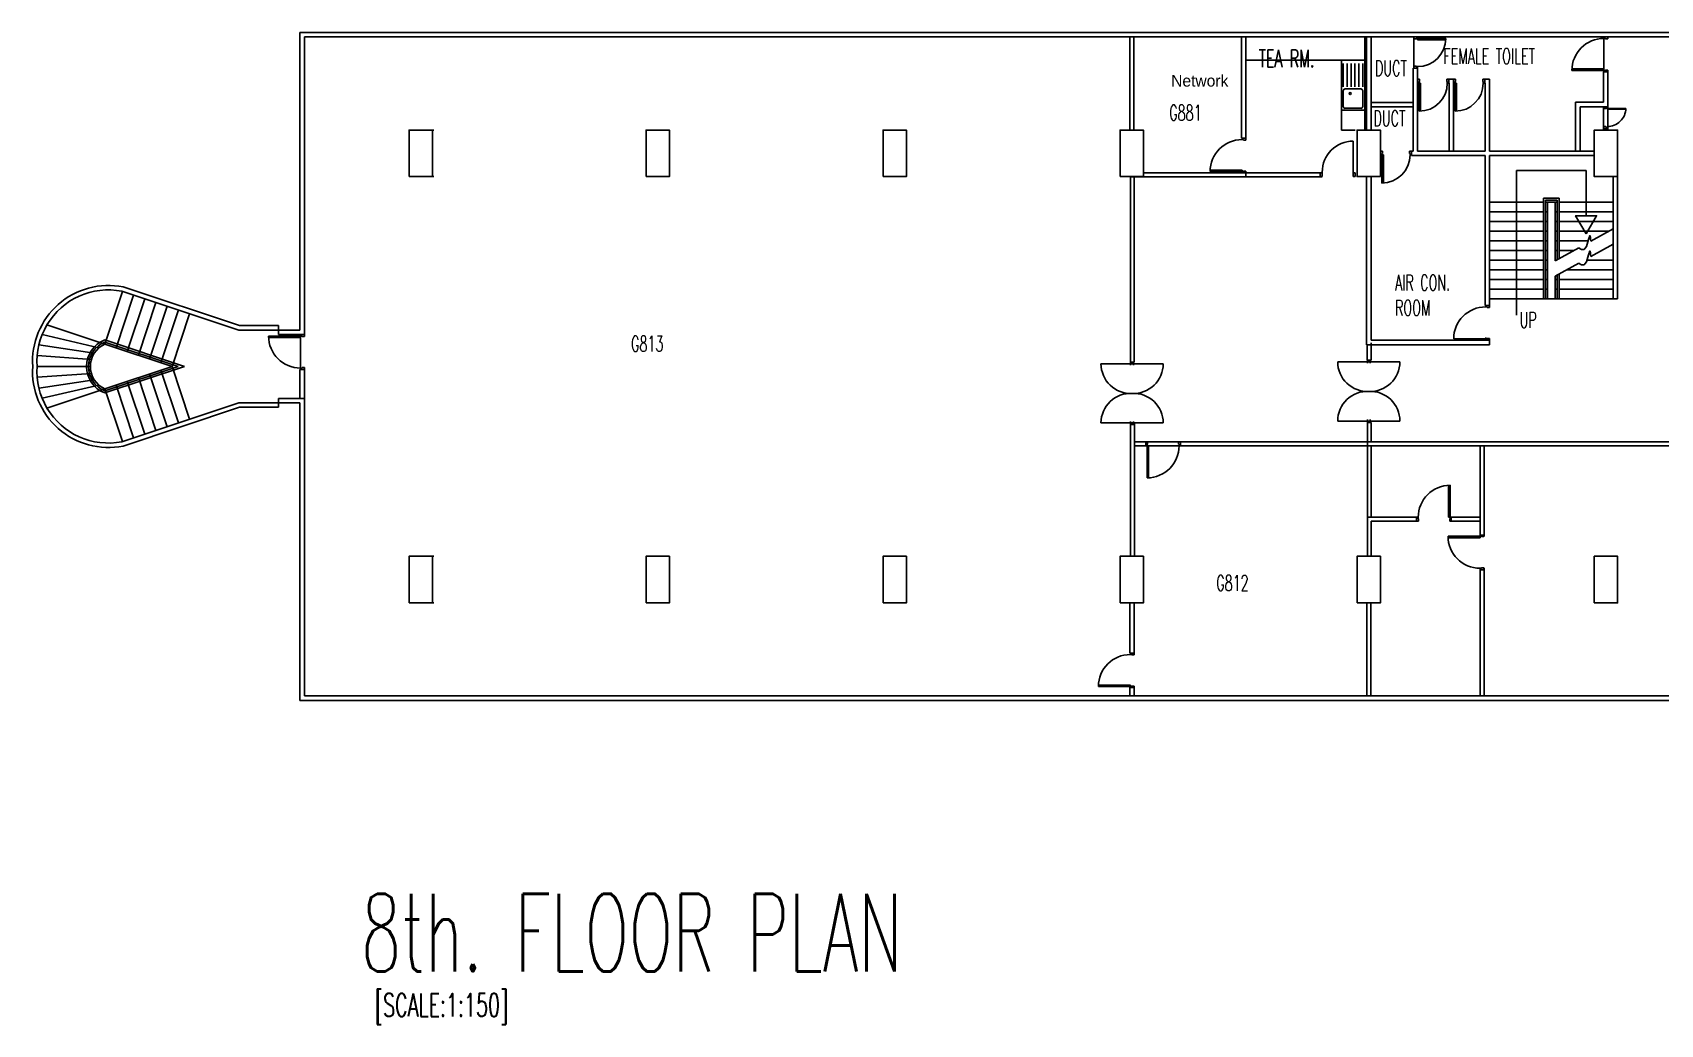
# Model space of a CAD drawing. Header units: inches. Extents: x 4.7 to 62.7, y 2.7 to 26.2.
# Drawn here: x 4.69 to 32.62, y 4.56 to 21.57 of the extents above; entities that cross this region are included whole.
import ezdxf
from ezdxf.lldxf.tags import DXFTag

# ---------------------------------------------------------------- set-up
doc = ezdxf.new("R2010")
doc.units = ezdxf.units.IN
doc.header["$MEASUREMENT"] = 0
for name, color, linetype in [('GRID', 1, 'Continuous'), ('GRID1', 1, 'DOTX2'), ('HATCH', 8, 'Continuous'), ('LABEL', 2, 'Continuous'), ('PLAN', 7, 'Continuous')]:
    doc.layers.add(name, color=color, linetype=linetype)
doc.styles.add('T400', font='ROMANS.SHX', dxfattribs={"width": 0.6, "height": 400})
tags = doc.linetypes.add('DOTX2', pattern=[0.5, 0, -0.5]).pattern_tags.tags
tags[6:7] = [DXFTag(74, 4), DXFTag(75, 0), DXFTag(340, '0'), DXFTag(46, 1.0), DXFTag(50, 0.0), DXFTag(44, 0.0), DXFTag(45, 0.0)]
tags[4:5] = [DXFTag(74, 4), DXFTag(75, 0), DXFTag(340, '0'), DXFTag(46, 1.0), DXFTag(50, 0.0), DXFTag(44, 0.0), DXFTag(45, 0.0)]

msp = doc.modelspace()

# ---------------------------------------------------------------- linework, layer by layer
at = {"color": 3}
for p, q in [((31.644, 21.497), (31.72, 21.497)), ((31.653, 21.471), (31.653, 21.497)), ((31.653, 21.471), (31.679, 21.471)), ((31.679, 21.471), (31.679, 21.463)), ((31.72, 21.463), (31.679, 21.463)), ((31.72, 21.497), (31.72, 21.463)), ((31.653, 20.948), (31.105, 20.948)), ((31.653, 20.922), (31.653, 20.948)), ((31.597, 20.922), (31.104, 20.922)), ((31.653, 20.922), (31.597, 20.922)), ((31.653, 20.897), (31.653, 20.922)), ((31.653, 20.922), (31.679, 20.922)), ((31.72, 20.897), (31.653, 20.897)), ((31.679, 20.93), (31.72, 20.93)), ((31.679, 20.922), (31.679, 20.93)), ((31.72, 20.93), (31.72, 20.897)), ((23.534, 15.891), (23.534, 19.101)), ((29.615, 16.892), (29.691, 16.892)), ((29.625, 16.867), (29.625, 16.892)), ((29.625, 16.867), (29.65, 16.867)), ((29.65, 16.867), (29.65, 16.859)), ((29.691, 16.859), (29.65, 16.859)), ((29.691, 16.892), (29.691, 16.859)), ((9.235, 16.367), (8.742, 16.367)), ((9.291, 16.342), (8.743, 16.342)), ((9.291, 16.367), (9.235, 16.367)), ((9.358, 16.393), (9.291, 16.393)), ((9.291, 16.393), (9.291, 16.367)), ((9.291, 16.367), (9.317, 16.367)), ((9.291, 16.367), (9.291, 16.342)), ((9.317, 16.367), (9.317, 16.359)), ((9.317, 16.359), (9.358, 16.359)), ((9.358, 16.359), (9.358, 16.393)), ((29.568, 16.318), (29.076, 16.318)), ((29.625, 16.318), (29.568, 16.318)), ((29.691, 16.293), (29.615, 16.293)), ((29.625, 16.318), (29.625, 16.343)), ((29.625, 16.293), (29.625, 16.318)), ((29.625, 16.318), (29.65, 16.318)), ((29.65, 16.318), (29.65, 16.326)), ((29.65, 16.326), (29.691, 16.326)), ((29.691, 16.326), (29.691, 16.293)), ((27.538, 15.925), (27.086, 15.925)), ((27.595, 15.925), (27.538, 15.925)), ((27.645, 15.925), (27.579, 15.925)), ((27.595, 15.95), (27.595, 15.925)), ((27.595, 15.925), (27.595, 15.899)), ((27.645, 15.95), (27.645, 15.925)), ((27.645, 15.925), (27.645, 15.95)), ((27.645, 15.925), (27.701, 15.925)), ((27.645, 15.925), (27.645, 15.899)), ((27.701, 15.925), (28.154, 15.925)), ((9.282, 15.793), (9.358, 15.793)), ((9.291, 15.818), (9.291, 15.793)), ((9.291, 15.818), (9.317, 15.818)), ((9.358, 15.826), (9.317, 15.826)), ((9.317, 15.818), (9.317, 15.826)), ((9.358, 15.793), (9.358, 15.826)), ((23.477, 15.891), (23.025, 15.891)), ((23.534, 15.891), (23.477, 15.891)), ((23.584, 15.891), (23.518, 15.891)), ((23.534, 15.917), (23.534, 15.891)), ((23.534, 15.891), (23.534, 15.866)), ((23.584, 15.917), (23.584, 15.891)), ((23.584, 15.891), (23.584, 15.917)), ((23.584, 15.891), (23.64, 15.891)), ((23.584, 15.891), (23.584, 15.866)), ((23.64, 15.891), (24.093, 15.891)), ((23.477, 14.875), (23.025, 14.875)), ((23.534, 14.875), (23.477, 14.875)), ((23.584, 14.875), (23.518, 14.875)), ((23.534, 14.875), (23.534, 14.901)), ((23.534, 12.588), (23.534, 14.875)), ((23.584, 14.85), (23.534, 14.85)), ((23.534, 14.85), (23.584, 14.85)), ((23.534, 14.85), (23.597, 14.85)), ((23.584, 14.875), (23.584, 14.901)), ((23.584, 14.85), (23.584, 14.875)), ((23.584, 14.875), (23.64, 14.875)), ((23.6, 12.588), (23.6, 14.875)), ((23.64, 14.875), (24.093, 14.875)), ((27.538, 14.909), (27.086, 14.909)), ((27.595, 14.909), (27.538, 14.909)), ((27.645, 14.909), (27.579, 14.909)), ((27.595, 14.909), (27.595, 14.934)), ((27.595, 14.483), (27.595, 14.909)), ((27.645, 14.883), (27.595, 14.883)), ((27.595, 14.883), (27.645, 14.883)), ((27.595, 14.883), (27.658, 14.883)), ((27.645, 14.909), (27.645, 14.934)), ((27.645, 14.883), (27.645, 14.909)), ((27.645, 14.909), (27.701, 14.909)), ((27.701, 14.909), (28.154, 14.909)), ((27.595, 12.588), (27.595, 13.259))]:
    msp.add_line(p, q, dxfattribs=at)
for centre, start, end in [((31.653, 20.922), 90, 180), ((29.625, 16.318), 90, 180), ((9.291, 16.367), 180, 270)]:
    msp.add_arc(centre, 0.549, start, end, dxfattribs=at)
at = {"layer": 'DEFPOINTS', "color": 3, "linetype": 'ByBlock'}
for p in [(9.32, 12.188), (15.42, 12.188)]:
    msp.add_point(p, dxfattribs=at)
at = {"layer": 'GRID', "color": 3, "linetype": 'Continuous'}
for p, q in [((25.513, 19.168), (25.513, 19.195)), ((26.787, 19.168), (26.82, 19.168)), ((26.787, 19.101), (26.82, 19.101)), ((23.797, 14.55), (23.824, 14.55)), ((29.034, 13.191), (29.008, 13.191)), ((29.594, 12.951), (29.594, 12.925)), ((23.595, 10.336), (23.595, 10.362))]:
    msp.add_line(p, q, dxfattribs=at)
at = {"layer": 'GRID1', "color": 3, "linetype": 'Continuous'}
for p, q in [((25.437, 19.761), (25.518, 19.761)), ((25.446, 19.736), (25.446, 19.761)), ((25.446, 19.736), (25.472, 19.736)), ((25.472, 19.736), (25.472, 19.728)), ((25.513, 19.728), (25.472, 19.728)), ((25.513, 19.761), (25.513, 19.728)), ((25.446, 19.187), (24.897, 19.187)), ((25.446, 19.212), (24.898, 19.212)), ((25.446, 19.168), (25.446, 19.212)), ((25.446, 19.187), (25.472, 19.187)), ((25.446, 19.168), (25.513, 19.168)), ((25.472, 19.187), (25.472, 19.195)), ((25.472, 19.195), (25.513, 19.195)), ((23.797, 14.483), (23.797, 14.55)), ((23.824, 14.509), (23.824, 14.55)), ((24.357, 14.55), (24.357, 14.509)), ((24.39, 14.55), (24.357, 14.55)), ((24.39, 14.478), (24.39, 14.555)), ((23.797, 14.483), (23.841, 14.483)), ((23.816, 14.483), (23.816, 14.509)), ((23.816, 14.509), (23.824, 14.509)), ((23.816, 14.483), (23.816, 13.934)), ((23.841, 14.483), (23.841, 13.935)), ((24.365, 14.509), (24.357, 14.509)), ((24.365, 14.483), (24.365, 14.509)), ((24.365, 14.483), (24.39, 14.483)), ((28.99, 13.257), (28.99, 13.806)), ((29.016, 13.257), (29.016, 13.806)), ((28.441, 13.262), (28.441, 13.186)), ((28.467, 13.257), (28.441, 13.257)), ((28.441, 13.191), (28.475, 13.191)), ((28.467, 13.257), (28.467, 13.232)), ((28.467, 13.232), (28.475, 13.232)), ((28.475, 13.191), (28.475, 13.232)), ((29.034, 13.257), (28.99, 13.257)), ((29.008, 13.232), (29.008, 13.191)), ((29.016, 13.232), (29.008, 13.232)), ((29.016, 13.257), (29.016, 13.232)), ((29.034, 13.257), (29.034, 13.191)), ((29.528, 12.933), (28.979, 12.933)), ((29.528, 12.907), (28.979, 12.907)), ((29.528, 12.951), (29.528, 12.907)), ((29.528, 12.951), (29.594, 12.951)), ((29.528, 12.933), (29.553, 12.933)), ((29.553, 12.933), (29.553, 12.925)), ((29.553, 12.925), (29.594, 12.925)), ((29.523, 12.358), (29.599, 12.358)), ((29.528, 12.384), (29.528, 12.358)), ((29.528, 12.384), (29.553, 12.384)), ((29.594, 12.392), (29.553, 12.392)), ((29.553, 12.384), (29.553, 12.392)), ((29.594, 12.358), (29.594, 12.392)), ((23.529, 10.903), (23.529, 10.929)), ((23.529, 10.929), (23.6, 10.929)), ((23.529, 10.903), (23.554, 10.903)), ((23.554, 10.903), (23.554, 10.895)), ((23.595, 10.895), (23.554, 10.895)), ((23.595, 10.929), (23.595, 10.895)), ((23.529, 10.38), (22.98, 10.38)), ((23.529, 10.354), (22.98, 10.354)), ((23.529, 10.336), (23.529, 10.38)), ((23.529, 10.354), (23.554, 10.354)), ((23.529, 10.336), (23.595, 10.336)), ((23.554, 10.362), (23.595, 10.362)), ((23.554, 10.354), (23.554, 10.362))]:
    msp.add_line(p, q, dxfattribs=at)
for centre, start, end in [((25.446, 19.187), 90, 180), ((23.816, 14.483), 270, 0), ((29.016, 13.257), 90, 180), ((29.528, 12.933), 180, 270), ((23.529, 10.354), 90, 180)]:
    msp.add_arc(centre, 0.549, start, end, dxfattribs=at)
at = {"layer": 'HATCH', "color": 3}
msp.add_line((27.149, 21.097), (27.149, 19.901), dxfattribs=at)
at = {"layer": 'PLAN', "color": 3}
for p, q in [((9.282, 21.573), (34.165, 21.573)), ((9.282, 21.573), (9.282, 16.469)), ((9.358, 21.497), (34.165, 21.497)), ((9.358, 16.393), (9.358, 21.497)), ((23.52, 21.497), (23.52, 19.901)), ((23.587, 21.497), (23.587, 19.901)), ((27.549, 21.497), (27.549, 19.901)), ((27.582, 21.497), (27.582, 19.901)), ((27.582, 21.497), (27.582, 19.901)), ((27.658, 21.497), (27.658, 19.901)), ((27.658, 21.497), (27.658, 19.901)), ((28.391, 21.497), (28.458, 21.497)), ((28.391, 21.463), (28.391, 21.497)), ((28.391, 21.463), (28.391, 20.997)), ((28.433, 21.463), (28.391, 21.463)), ((28.458, 21.471), (28.433, 21.471)), ((28.433, 21.471), (28.433, 21.463)), ((28.458, 21.497), (28.458, 21.471)), ((28.458, 21.471), (28.514, 21.471)), ((28.458, 21.471), (28.458, 21.446)), ((28.458, 21.446), (28.94, 21.446)), ((28.514, 21.471), (28.941, 21.471)), ((31.653, 20.948), (31.653, 21.471)), ((25.513, 21.097), (27.549, 21.097)), ((27.149, 21.04), (27.149, 20.24)), ((27.182, 21.04), (27.182, 20.64)), ((27.249, 21.04), (27.249, 20.64)), ((27.315, 21.04), (27.315, 20.64)), ((27.382, 21.04), (27.382, 20.64)), ((27.449, 21.04), (27.449, 20.64)), ((27.515, 21.04), (27.515, 20.64)), ((27.549, 21.04), (27.549, 20.24)), ((28.382, 20.963), (28.382, 19.539)), ((28.458, 20.963), (28.382, 20.963)), ((28.391, 20.997), (28.433, 20.997)), ((28.391, 20.963), (28.391, 20.997)), ((28.433, 20.989), (28.433, 20.997)), ((28.458, 20.989), (28.433, 20.989)), ((28.458, 20.989), (28.458, 20.963)), ((28.458, 20.963), (28.458, 19.539)), ((28.458, 20.963), (28.458, 20.956)), ((28.458, 20.773), (28.458, 20.706)), ((28.491, 20.773), (28.458, 20.773)), ((28.458, 20.706), (28.483, 20.706)), ((28.483, 20.706), (28.483, 20.731)), ((28.483, 20.731), (28.491, 20.731)), ((28.483, 20.706), (28.509, 20.706)), ((28.483, 20.706), (28.483, 20.65)), ((28.491, 20.731), (28.491, 20.773)), ((28.509, 20.706), (28.509, 20.224)), ((28.991, 20.773), (28.958, 20.773)), ((28.958, 20.773), (28.958, 20.731)), ((28.966, 20.731), (28.958, 20.731)), ((28.966, 20.706), (28.966, 20.731)), ((28.966, 20.706), (28.991, 20.706)), ((28.991, 20.706), (28.991, 20.773)), ((28.991, 20.773), (29.075, 20.773)), ((28.991, 20.706), (28.999, 20.706)), ((28.999, 20.706), (28.999, 19.539)), ((29.075, 20.773), (29.075, 19.539)), ((29.075, 20.773), (29.075, 20.706)), ((29.108, 20.773), (29.075, 20.773)), ((29.075, 20.706), (29.1, 20.706)), ((29.1, 20.706), (29.1, 20.731)), ((29.1, 20.731), (29.108, 20.731)), ((29.1, 20.706), (29.125, 20.706)), ((29.1, 20.706), (29.1, 20.65)), ((29.108, 20.731), (29.108, 20.773)), ((29.125, 20.706), (29.125, 20.224)), ((29.575, 20.773), (29.575, 20.731)), ((29.608, 20.773), (29.575, 20.773)), ((29.583, 20.731), (29.575, 20.731)), ((29.583, 20.706), (29.583, 20.731)), ((29.583, 20.706), (29.608, 20.706)), ((29.608, 20.706), (29.608, 20.773)), ((29.608, 20.773), (29.691, 20.773)), ((29.608, 20.706), (29.615, 20.706)), ((29.615, 20.706), (29.615, 19.539)), ((29.691, 20.773), (29.691, 19.539)), ((31.653, 20.897), (31.644, 20.897)), ((31.644, 20.897), (31.644, 20.377)), ((31.72, 20.897), (31.72, 19.901)), ((27.182, 20.573), (27.182, 20.306)), ((27.482, 20.606), (27.215, 20.606)), ((27.515, 20.573), (27.515, 20.306)), ((28.483, 20.65), (28.483, 20.223)), ((29.1, 20.65), (29.1, 20.223)), ((27.549, 20.24), (27.149, 20.24)), ((27.482, 20.273), (27.215, 20.273)), ((27.658, 20.373), (28.382, 20.373)), ((27.658, 20.297), (28.382, 20.297)), ((31.168, 20.377), (31.168, 19.539)), ((31.644, 20.377), (31.168, 20.377)), ((31.244, 20.301), (31.244, 19.539)), ((31.644, 20.301), (31.244, 20.301)), ((31.644, 20.301), (31.644, 19.901)), ((31.644, 20.268), (31.644, 20.301)), ((31.644, 20.301), (31.72, 20.301)), ((31.685, 20.268), (31.644, 20.268)), ((31.685, 20.276), (31.685, 20.268)), ((31.711, 20.276), (31.685, 20.276)), ((31.711, 20.301), (31.711, 20.276)), ((31.711, 20.276), (31.711, 20.256)), ((31.711, 20.272), (31.756, 20.272)), ((31.711, 20.256), (32.028, 20.256)), ((31.756, 20.272), (32.029, 20.272)), ((11.528, 19.901), (11.578, 19.901)), ((31.644, 19.925), (31.644, 19.959)), ((31.644, 19.959), (31.685, 19.959)), ((31.72, 19.925), (31.644, 19.925)), ((31.685, 19.951), (31.685, 19.959)), ((31.711, 19.951), (31.685, 19.951)), ((31.711, 19.963), (31.711, 19.925)), ((27.82, 19.539), (27.82, 19.473)), ((27.853, 19.539), (27.82, 19.539)), ((27.82, 19.473), (27.845, 19.473)), ((27.845, 19.473), (27.845, 19.498)), ((27.845, 19.498), (27.853, 19.498)), ((27.845, 19.473), (27.871, 19.473)), ((27.845, 19.473), (27.845, 19.416)), ((27.845, 19.416), (27.845, 18.99)), ((27.853, 19.498), (27.853, 19.539)), ((27.871, 19.473), (27.871, 18.991)), ((28.353, 19.539), (28.32, 19.539)), ((28.32, 19.539), (28.32, 19.498)), ((28.328, 19.498), (28.32, 19.498)), ((28.328, 19.473), (28.328, 19.498)), ((28.328, 19.473), (28.353, 19.473)), ((28.353, 19.473), (28.353, 19.539)), ((28.353, 19.539), (28.382, 19.539)), ((28.353, 19.473), (28.353, 19.463)), ((28.353, 19.463), (29.615, 19.463)), ((28.458, 19.539), (29.615, 19.539)), ((29.615, 19.463), (29.615, 16.892)), ((29.691, 19.539), (31.487, 19.539)), ((29.691, 19.463), (29.691, 16.892)), ((29.691, 19.463), (31.487, 19.463)), ((11.578, 19.101), (11.528, 19.101)), ((23.597, 19.101), (23.597, 15.917)), ((27.582, 19.101), (27.582, 16.217)), ((27.582, 19.101), (27.582, 16.283)), ((27.658, 19.101), (27.658, 16.293)), ((27.658, 19.101), (27.658, 16.293)), ((30.154, 19.209), (30.154, 16.724)), ((31.347, 19.209), (30.154, 19.209)), ((31.347, 18.43), (31.347, 19.209)), ((31.811, 19.101), (31.811, 17.003)), ((31.887, 19.101), (31.887, 17.003)), ((30.618, 17.003), (30.618, 18.73)), ((30.618, 18.73), (30.884, 18.73)), ((30.884, 17.692), (30.884, 18.73)), ((29.691, 18.663), (30.618, 18.663)), ((30.618, 18.497), (29.691, 18.497)), ((30.651, 17.003), (30.651, 18.697)), ((30.651, 18.697), (30.851, 18.697)), ((30.651, 18.663), (30.851, 18.663)), ((30.684, 18.497), (30.651, 18.497)), ((30.684, 17.003), (30.684, 18.663)), ((30.818, 17.655), (30.818, 18.663)), ((30.851, 18.497), (30.818, 18.497)), ((30.851, 17.673), (30.851, 18.697)), ((30.884, 18.663), (31.811, 18.663)), ((31.811, 18.497), (30.884, 18.497)), ((30.618, 18.331), (29.691, 18.331)), ((30.618, 18.165), (29.691, 18.165)), ((30.684, 18.331), (30.651, 18.331)), ((30.684, 18.165), (30.651, 18.165)), ((30.851, 18.331), (30.818, 18.331)), ((30.851, 18.165), (30.818, 18.165)), ((31.811, 18.331), (30.884, 18.331)), ((31.733, 18.165), (30.884, 18.165)), ((31.811, 18.208), (31.428, 17.995)), ((30.618, 17.999), (29.691, 17.999)), ((30.684, 17.999), (30.651, 17.999)), ((30.851, 17.999), (30.818, 17.999)), ((31.224, 17.882), (30.818, 17.655)), ((31.385, 17.999), (30.884, 17.999)), ((31.811, 17.945), (31.428, 17.731)), ((30.618, 17.833), (29.691, 17.833)), ((30.618, 17.667), (29.691, 17.667)), ((30.684, 17.833), (30.651, 17.833)), ((30.684, 17.667), (30.651, 17.667)), ((30.851, 17.833), (30.818, 17.833)), ((30.851, 17.667), (30.818, 17.667)), ((31.224, 17.618), (30.818, 17.391)), ((31.137, 17.833), (30.884, 17.833)), ((31.811, 17.667), (31.364, 17.667)), ((30.618, 17.501), (29.691, 17.501)), ((30.618, 17.335), (29.691, 17.335)), ((30.684, 17.501), (30.651, 17.501)), ((30.684, 17.335), (30.651, 17.335)), ((30.684, 17.335), (30.651, 17.335)), ((30.818, 17.003), (30.818, 17.391)), ((30.851, 17.335), (30.818, 17.335)), ((30.851, 17.003), (30.851, 17.41)), ((30.884, 17.003), (30.884, 17.428)), ((31.811, 17.335), (30.884, 17.335)), ((31.811, 17.501), (31.015, 17.501)), ((5.934, 16.228), (6.235, 17.133)), ((6.427, 17.069), (6.126, 16.164)), ((8.234, 16.469), (6.227, 17.136)), ((8.247, 16.545), (6.247, 17.209)), ((30.618, 17.169), (29.691, 17.169)), ((30.684, 17.169), (30.651, 17.169)), ((30.684, 17.169), (30.651, 17.169)), ((30.851, 17.169), (30.818, 17.169)), ((31.811, 17.169), (30.884, 17.169)), ((6.619, 17.005), (6.318, 16.1)), ((6.811, 16.942), (6.51, 16.036)), ((7.003, 16.878), (6.702, 15.972)), ((7.195, 16.814), (6.895, 15.908)), ((31.887, 17.003), (29.691, 17.003)), ((30.684, 17.003), (30.651, 17.003)), ((5.934, 16.228), (4.941, 16.558)), ((7.087, 15.845), (7.388, 16.75)), ((8.913, 16.545), (8.247, 16.545)), ((8.913, 16.393), (8.913, 16.545)), ((5.753, 16.073), (4.803, 16.214)), ((5.832, 16.163), (4.859, 16.391)), ((9.282, 16.469), (8.234, 16.469)), ((9.358, 16.393), (8.913, 16.393)), ((9.291, 16.393), (9.282, 16.393)), ((9.291, 16.342), (9.291, 15.818)), ((9.358, 16.393), (9.358, 16.359)), ((27.582, 16.217), (29.691, 16.217)), ((27.591, 16.217), (27.591, 15.95)), ((27.658, 16.293), (29.691, 16.293)), ((27.658, 16.25), (27.658, 15.95)), ((29.691, 16.293), (29.691, 16.217)), ((5.703, 15.964), (4.774, 16.03)), ((27.595, 15.95), (27.658, 15.95)), ((5.686, 15.845), (4.773, 15.845)), ((5.703, 15.726), (4.774, 15.659)), ((6.811, 14.748), (6.51, 15.653)), ((7.003, 14.811), (6.702, 15.717)), ((7.195, 14.875), (6.895, 15.781)), ((7.087, 15.845), (7.388, 14.939)), ((9.282, 15.297), (9.282, 15.793)), ((9.358, 15.826), (9.358, 15.297)), ((23.534, 15.917), (23.597, 15.917)), ((5.753, 15.616), (4.803, 15.475)), ((5.832, 15.526), (4.859, 15.298)), ((5.934, 15.461), (4.941, 15.132)), ((5.934, 15.461), (6.235, 14.556)), ((6.427, 14.62), (6.126, 15.525)), ((6.619, 14.684), (6.318, 15.589)), ((6.227, 14.554), (8.234, 15.221)), ((6.247, 14.48), (8.247, 15.145)), ((8.234, 15.221), (9.282, 15.221)), ((8.247, 15.145), (8.913, 15.145)), ((8.837, 15.221), (8.913, 15.221)), ((9.358, 15.297), (8.913, 15.297)), ((8.913, 15.297), (8.913, 15.145)), ((9.282, 15.221), (9.282, 10.117)), ((9.358, 10.193), (9.358, 15.297)), ((27.595, 13.259), (28.467, 13.259)), ((27.658, 13.193), (28.475, 13.193)), ((28.99, 13.259), (29.532, 13.259)), ((29.008, 13.193), (29.532, 13.193)), ((11.528, 12.588), (11.578, 12.588)), ((15.22, 11.788), (15.22, 12.588)), ((15.22, 12.588), (15.62, 12.588)), ((15.62, 12.588), (15.62, 11.788)), ((19.287, 11.788), (19.287, 12.588)), ((19.687, 12.588), (19.687, 11.788)), ((11.578, 11.788), (11.528, 11.788)), ((15.62, 11.788), (15.22, 11.788)), ((19.687, 11.788), (19.287, 11.788)), ((9.282, 10.117), (39.82, 10.117)), ((9.358, 10.193), (39.82, 10.193))]:
    msp.add_line(p, q, dxfattribs=at)
at = {"layer": 'PLAN', "color": 3, "linetype": 'Continuous'}
for p, q in [((25.437, 19.761), (25.437, 21.497)), ((25.513, 19.761), (25.513, 21.497)), ((27.387, 19.901), (27.149, 19.901)), ((27.353, 19.101), (27.353, 19.711)), ((23.534, 19.097), (26.82, 19.097)), ((23.753, 19.168), (26.82, 19.168)), ((25.513, 19.101), (25.513, 19.168)), ((26.787, 19.101), (26.787, 19.177)), ((26.82, 19.101), (26.82, 19.177)), ((27.353, 19.168), (27.387, 19.168)), ((27.353, 19.168), (27.387, 19.168)), ((27.353, 19.101), (27.387, 19.101)), ((27.387, 19.101), (27.353, 19.101)), ((27.387, 19.101), (27.387, 19.168)), ((27.658, 14.883), (27.658, 14.55)), ((23.6, 14.55), (39.795, 14.55)), ((23.6, 14.483), (39.858, 14.483)), ((27.595, 14.483), (27.595, 14.115)), ((27.661, 13.259), (27.661, 14.483)), ((29.532, 14.483), (29.532, 12.951)), ((29.598, 14.483), (29.598, 12.925)), ((27.595, 13.259), (27.595, 14.208)), ((27.658, 13.193), (27.658, 12.588)), ((29.532, 12.358), (29.532, 10.193)), ((29.598, 12.392), (29.598, 10.193)), ((23.521, 11.788), (23.521, 10.929)), ((23.597, 11.788), (23.597, 10.929)), ((27.587, 11.788), (27.587, 10.193)), ((27.653, 11.788), (27.653, 10.193)), ((23.521, 10.336), (23.521, 10.193)), ((23.597, 10.336), (23.597, 10.193))]:
    msp.add_line(p, q, dxfattribs=at)
at = {"layer": 'PLAN', "color": 3}
for points in [[(11.153, 19.101), (11.153, 19.901), (11.553, 19.901), (11.553, 19.101)], [(11.153, 19.101), (11.153, 19.901), (11.553, 19.901), (11.553, 19.101)], [(11.153, 19.101), (11.153, 19.901), (11.553, 19.901), (11.553, 19.101)], [(11.153, 19.101), (11.153, 19.901), (11.553, 19.901), (11.553, 19.101)], [(15.22, 19.101), (15.22, 19.901), (15.62, 19.901), (15.62, 19.101)], [(15.22, 19.101), (15.22, 19.901), (15.62, 19.901), (15.62, 19.101)], [(19.287, 19.101), (19.287, 19.901), (19.687, 19.901), (19.687, 19.101)], [(23.353, 19.101), (23.353, 19.901), (23.753, 19.901), (23.753, 19.101)], [(23.353, 19.101), (23.353, 19.901), (23.753, 19.901), (23.753, 19.101)], [(27.82, 19.101), (27.82, 19.901), (27.42, 19.901), (27.42, 19.101)], [(27.82, 19.101), (27.82, 19.901), (27.42, 19.901), (27.42, 19.101)], [(31.887, 19.101), (31.887, 19.901), (31.487, 19.901), (31.487, 19.101)], [(31.887, 19.101), (31.887, 19.901), (31.487, 19.901), (31.487, 19.101)], [(31.347, 18.12), (31.168, 18.43), (31.527, 18.43)], [(11.153, 11.788), (11.153, 12.588), (11.553, 12.588), (11.553, 11.788)], [(11.153, 11.788), (11.153, 12.588), (11.553, 12.588), (11.553, 11.788)], [(15.22, 11.788), (15.22, 12.588), (15.62, 12.588), (15.62, 11.788)], [(19.287, 11.788), (19.287, 12.588), (19.687, 12.588), (19.687, 11.788)], [(23.353, 11.788), (23.353, 12.588), (23.753, 12.588), (23.753, 11.788)], [(23.353, 11.788), (23.353, 12.588), (23.753, 12.588), (23.753, 11.788)], [(27.42, 11.788), (27.42, 12.588), (27.82, 12.588), (27.82, 11.788)], [(27.42, 11.788), (27.42, 12.588), (27.82, 12.588), (27.82, 11.788)], [(31.487, 11.788), (31.487, 12.588), (31.887, 12.588), (31.887, 11.788)], [(31.487, 11.788), (31.487, 12.588), (31.887, 12.588), (31.887, 11.788)]]:
    msp.add_lwpolyline(points, close=True, dxfattribs=at)
msp.add_lwpolyline([(4.941, 15.132, -0.153003), (4.773, 15.845, -0.153003), (4.941, 16.558, -0.153003)], format="xyb", dxfattribs=at)
for points in [[(7.298, 15.845), (5.932, 16.299, 0.687639), (5.932, 15.39)], [(7.192, 15.845), (5.933, 16.263, 0.668729), (5.933, 15.426)], [(7.087, 15.845), (5.934, 16.228, 0.647887), (5.934, 15.461)]]:
    msp.add_lwpolyline(points, format="xyb", close=True, dxfattribs=at)
at = {"layer": 'PLAN', "color": 3, "linetype": 'Continuous'}
msp.add_circle((27.3, 20.526), 0.0167, dxfattribs=at)
at = {"layer": 'PLAN', "color": 3}
for centre, radius, start, end in [((28.458, 21.471), 0.483, 270, 0), ((28.483, 20.706), 0.483, 270, 0), ((29.1, 20.706), 0.483, 270, 0), ((27.215, 20.573), 0.0333, 90, 180), ((27.482, 20.573), 0.0333, 0, 90), ((27.215, 20.306), 0.0333, 180, 270), ((27.482, 20.306), 0.0333, 270, 360), ((31.72, 20.272), 0.309, 268.333, 0), ((27.845, 19.473), 0.483, 270, 0), ((5.995, 15.933), 1.301, 78.8444, 183.8872), ((5.995, 15.933), 1.225, 79.0655, 149.3329), ((27.595, 15.925), 0.509, 180, 272.8549), ((27.645, 15.925), 0.509, 267.1451, 0), ((5.995, 15.756), 1.301, 176.1128, 281.1556), ((23.534, 15.891), 0.509, 180, 272.8549), ((23.584, 15.891), 0.509, 267.1451, 0), ((23.534, 14.875), 0.509, 87.1451, 180), ((23.584, 14.875), 0.509, 0, 92.8549), ((27.595, 14.909), 0.509, 87.1451, 180), ((27.645, 14.909), 0.509, 0, 92.8549), ((5.995, 15.756), 1.225, 210.6671, 280.9345)]:
    msp.add_arc(centre, radius, start, end, dxfattribs=at)
at = {"layer": 'PLAN', "color": 3, "linetype": 'Continuous'}
msp.add_arc((27.353, 19.177), 0.533, 90, 180, dxfattribs=at)
at = {"layer": 'PLAN', "color": 3}
for points in [[(31.428, 17.995), (31.424, 18.051), (31.409, 18.183), (31.366, 17.803), (31.257, 17.857), (31.224, 17.882)], [(31.428, 17.731), (31.424, 17.787), (31.409, 17.92), (31.366, 17.539), (31.257, 17.594), (31.224, 17.618)]]:
    msp.add_open_spline(points, degree=3, knots=[78.471559, 78.471559, 78.471559, 78.471559, 261.504742, 648.277642, 801.470875, 801.470875, 801.470875, 801.470875], dxfattribs=at)

# ---------------------------------------------------------------- texts
at = {"layer": 'LABEL', "color": 3, "style": 'T400', "width": 0.6}
msp.add_text('TEA RM.', height=0.3, dxfattribs=at).set_placement((25.732, 20.977))
at = {"layer": 'PLAN', "color": 3, "style": 'T400', "width": 0.6}
for s, height, p in [('FEMALE TOILET', 0.26667, (28.899, 21.034)), ('DUCT', 0.2667, (27.725, 20.827)), ('G881', 0.2667, (24.196, 20.064)), ('DUCT', 0.2667, (27.7, 19.968)), ('AIR CON.', 0.2667, (28.069, 17.149)), ('ROOM', 0.2667, (28.069, 16.717)), ('UP', 0.2667, (30.207, 16.508)), ('G813', 0.2667, (14.962, 16.101)), ('G812', 0.2667, (25.003, 11.997))]:
    msp.add_text(s, height=height, dxfattribs=at).set_placement(p)
at = {"layer": 'PLAN', "color": 0, "style": 'T400', "width": 0.6}
for s, height, p in [('8th. FLOOR PLAN', 1.33333, (10.33, 5.466)), ('[SCALE:1:150]', 0.4, (10.564, 4.691))]:
    msp.add_text(s, height=height, dxfattribs=at).set_placement(p)
at = {"layer": 'PLAN', "color": 3, "insert": (24.229, 20.846), "char_height": 0.2, "width": 1.577, "attachment_point": 1}
msp.add_mtext('Network', dxfattribs=at)

doc.saveas('drawing.dxf')
